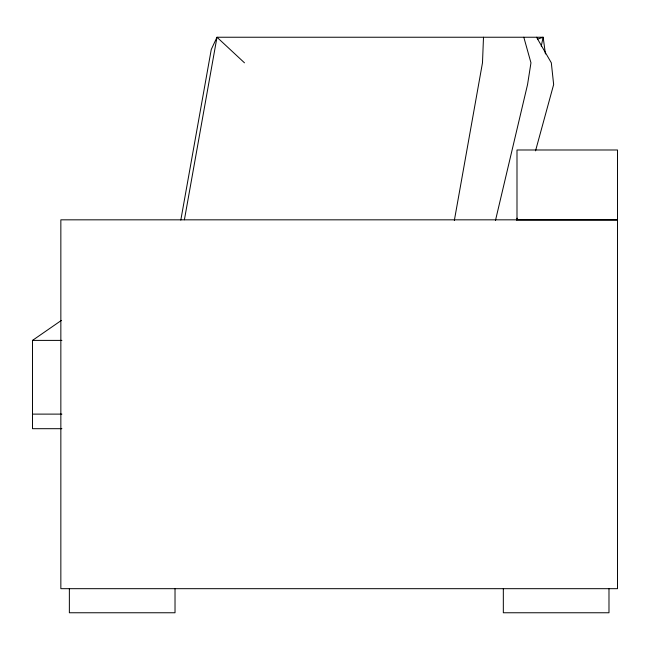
<?xml version="1.0" encoding="UTF-8"?>
<svg xmlns="http://www.w3.org/2000/svg" width="650" height="650" viewBox="0 0 650 650"><rect width="100%" height="100%" fill="white"/><g stroke="black" fill="none" stroke-linecap="round" stroke-linejoin="round"><path stroke-width="0.97" d="M483.503 37.237L482.479 62.822L454.342 220.472M180.814 220.082L211.266 49.465L216.986 37.237L543.148 37.237L545.439 53.966M184.405 219.765L216.986 37.237L244.481 62.822M541.255 46.15L543.148 37.237L537.461 39.163M495.487 220.407L527.556 84.532L530.961 62.822L523.811 37.237M516.604 220.123L517.132 218.164M535.527 150.865L553.654 84.532L551.314 62.822L536.559 37.237M61.896 428.691L32.5 428.691L32.5 340.397L61.344 320.434M617.5 219.83L60.848 219.83L60.848 588.681L617.5 588.681L617.5 149.987L516.994 149.987L516.994 220.017L617.5 220.017M32.5 340.397L61.896 340.397M32.5 414.115L61.896 414.115M608.985 588.681L608.985 612.763L503.327 612.763L503.327 588.681M175.021 588.681L175.021 612.763L69.363 612.763L69.363 588.681"/></g></svg>
